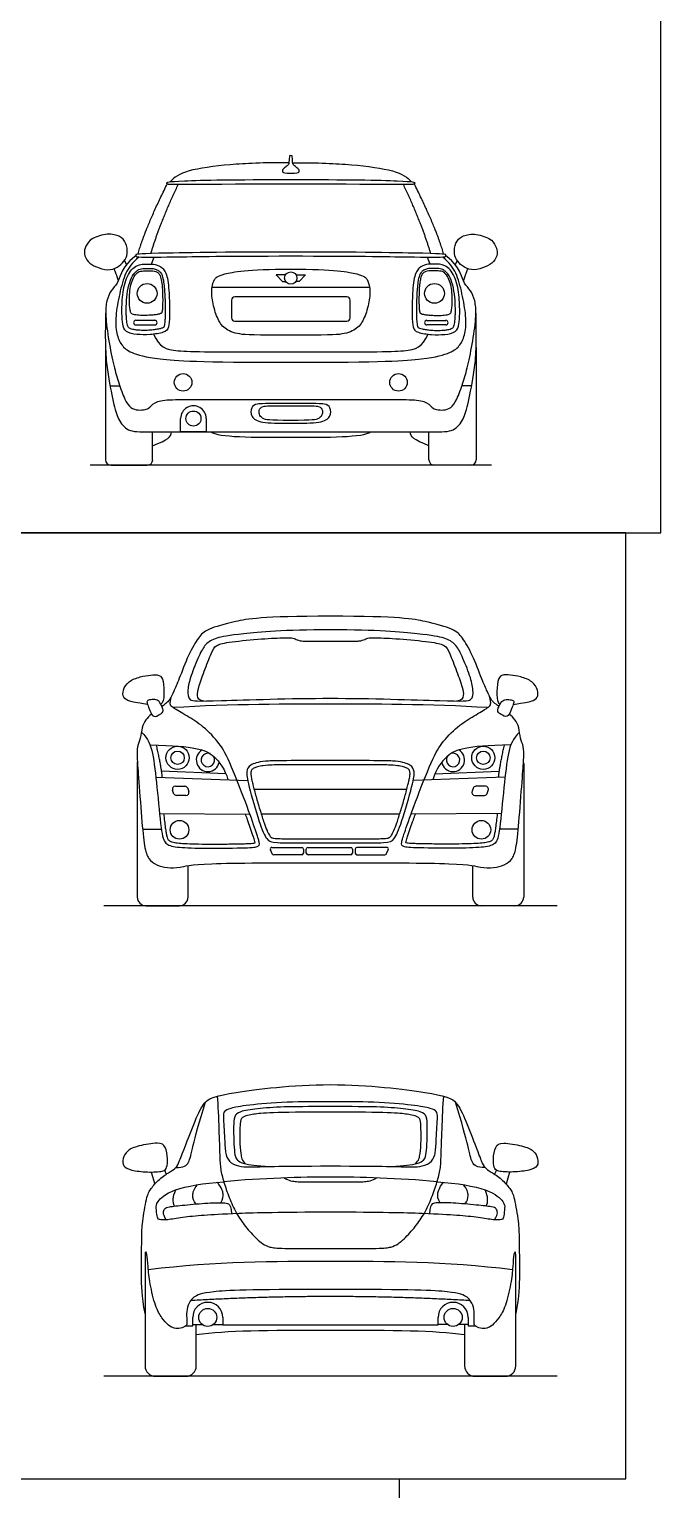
# Model space of a CAD drawing. Header units: millimetres. Extents: x 0.5 to 46.1, y 0.3 to 28.2.
# Drawn here: x 5.22 to 8.19, y 14.32 to 21.18 of the extents above; entities that cross this region are included whole.
import ezdxf

# ---------------------------------------------------------------- set-up
doc = ezdxf.new("R2010")
doc.units = ezdxf.units.MM
for name, color, linetype, true_color in [('AG-DIAGRAM', 7, 'Continuous', 0xfecc66), ('AG-TRANSPORT', 7, 'Continuous', 0x66ccff), ('X-VPRT', 6, 'Continuous', 0xff00ff)]:
    doc.layers.add(name, color=color, linetype=linetype, true_color=true_color)

msp = doc.modelspace()

# ---------------------------------------------------------------- linework, layer by layer
at = {"layer": 'AG-DIAGRAM'}
for points in [[(7.3959, 19.1326), (5.5104, 19.1326)], [(7.7043, 17.0638), (5.5743, 17.0638)], [(7.7043, 14.854), (5.5743, 14.854)]]:
    msp.add_lwpolyline(points, dxfattribs=at)
at = {"layer": 'AG-TRANSPORT'}
for p, q in [((5.6719, 20.0953), (5.6805, 20.0743)), ((7.2344, 20.0953), (7.2258, 20.0743)), ((5.6039, 19.506), (5.6492, 19.506)), ((7.3024, 19.506), (7.2571, 19.506)), ((5.8193, 17.6679), (6.2507, 17.6517)), ((7.4592, 17.6679), (7.0278, 17.6517)), ((5.7979, 15.8134), (5.8137, 15.7563)), ((5.8593, 15.8217), (5.8681, 15.8029)), ((7.4192, 15.8217), (7.4105, 15.8029)), ((7.4807, 15.8134), (7.4649, 15.7563)), ((5.9921, 15.0974), (6.0362, 15.0974)), ((6.0897, 15.0974), (6.1338, 15.0974)), ((7.1888, 15.0974), (7.1447, 15.0974)), ((7.2864, 15.0974), (7.2423, 15.0974))]:
    msp.add_line(p, q, dxfattribs=at)
for points in [[(6.0832, 19.9689), (6.4531, 19.9689), (6.823, 19.9689)], [(6.4282, 20.027), (6.3841, 20.027), (6.4137, 19.9958), (6.4294, 19.9958)], [(6.478, 20.027), (6.5222, 20.027), (6.4926, 19.9958), (6.4769, 19.9958)], [(6.0556, 19.3522), (6.0556, 19.2897), (5.9356, 19.2897), (5.9356, 19.3522)], [(6.1484, 17.6838), (5.8459, 17.6965)], [(7.1302, 17.6838), (7.4326, 17.6965)], [(6.2804, 17.6111), (6.6393, 17.6111), (6.9981, 17.6111)], [(5.8365, 17.498), (6.2607, 17.4943)], [(6.9645, 17.4944), (6.6393, 17.4944), (6.314, 17.4944)], [(7.4421, 17.498), (7.0178, 17.4943)], [(5.757, 17.4239), (5.8451, 17.4239)], [(7.5216, 17.4239), (7.4334, 17.4239)], [(5.9599, 15.0918), (5.9921, 15.0918), (5.9921, 15.1306)], [(6.1338, 15.1306), (6.1338, 15.0962), (6.6393, 15.0962)], [(6.6393, 15.0962), (7.1447, 15.0962), (7.1447, 15.1306)], [(7.2864, 15.1306), (7.2864, 15.0918), (7.3187, 15.0918)]]:
    msp.add_lwpolyline(points, dxfattribs=at)
for centre, radius in [((6.4531, 20.0123), 0.0289), ((5.7782, 19.9399), 0.0464), ((7.128, 19.9399), 0.0464), ((5.9471, 19.522), 0.0412), ((6.9592, 19.522), 0.0412), ((5.9956, 19.3522), 0.0354), ((5.9212, 17.7591), 0.0544), ((5.9212, 17.7591), 0.0316), ((7.3573, 17.7591), 0.0544), ((7.3573, 17.7591), 0.0316), ((5.9302, 17.4208), 0.0438), ((7.3484, 17.4208), 0.0438), ((6.063, 15.1306), 0.0426), ((7.2156, 15.1306), 0.0426)]:
    msp.add_circle(centre, radius, dxfattribs=at)
for centre, radius, start, end in [((6.1898, 19.9077), 0.0156, 90, 180), ((6.7165, 19.9077), 0.0156, 360, 90), ((6.1898, 19.825), 0.0156, 180, 270), ((6.7165, 19.825), 0.0156, 270, 0), ((5.7252, 19.8026), 0.011, 90, 180), ((5.7252, 19.8026), 0.011, 180, 270), ((5.8138, 19.8026), 0.011, 0, 90), ((5.8138, 19.8026), 0.011, 270, 0), ((7.0925, 19.8026), 0.011, 90, 180), ((7.0925, 19.8026), 0.011, 180, 270), ((7.1811, 19.8026), 0.011, 0, 90), ((7.1811, 19.8026), 0.011, 270, 0), ((5.9956, 19.3522), 0.06, 360, 180.00004), ((5.6087, 19.1588), 0.0262, 180, 270), ((5.778, 19.1588), 0.0262, 270, 0), ((7.1283, 19.1588), 0.0262, 180, 270), ((7.2976, 19.1588), 0.0262, 270, 0), ((6.0635, 17.7486), 0.0544, 119.65331, 348.2541), ((6.0635, 17.7486), 0.0316, 71.192, 32.37011), ((7.2151, 17.7486), 0.0544, 191.7459, 60.34669), ((7.2151, 17.7486), 0.0316, 147.62989, 108.808), ((5.7727, 17.7329), 0.0412, 167.91307, 180), ((7.5058, 17.7329), 0.0412, 0, 12.08693), ((5.9108, 17.6112), 0.0141, 90, 198.84323), ((5.9159, 17.5962), 0.0141, 198.84323, 270), ((5.9556, 17.6112), 0.0141, 18.84323, 90), ((5.9607, 17.5962), 0.0141, 270, 18.84323), ((7.3178, 17.5962), 0.0141, 161.15677, 270), ((7.3229, 17.6112), 0.0141, 90, 161.15677), ((7.3626, 17.5962), 0.0141, 270, 341.15677), ((7.3677, 17.6112), 0.0141, 341.15677, 90), ((6.3646, 17.3304), 0.00789, 90, 204.48668), ((6.3731, 17.3116), 0.00789, 204.48668, 270), ((6.5043, 17.3304), 0.00789, 0, 90), ((6.5043, 17.3116), 0.00789, 270, 0), ((6.5339, 17.3304), 0.00789, 90, 180), ((6.5339, 17.3116), 0.00789, 180, 270), ((6.7344, 17.3304), 0.00789, 360, 90), ((6.7344, 17.3116), 0.00789, 270, 360), ((6.7639, 17.3304), 0.00789, 90, 180), ((6.7639, 17.3116), 0.00789, 180, 270), ((6.8952, 17.3116), 0.00789, 270, 335.51332), ((6.9037, 17.3304), 0.00789, 335.51332, 90), ((5.7727, 17.105), 0.0412, 180, 270), ((5.9296, 17.105), 0.0412, 270, 0), ((7.3489, 17.105), 0.0412, 180, 270), ((7.5058, 17.105), 0.0412, 270, 0), ((6.063, 15.1306), 0.0708, 360, 180), ((7.2156, 15.1306), 0.0708, 0, 180), ((5.8171, 14.9026), 0.0486, 180, 270), ((5.9606, 14.9026), 0.0486, 270, 0), ((7.318, 14.9026), 0.0486, 180, 270), ((7.4614, 14.9026), 0.0486, 270, 0)]:
    msp.add_arc(centre, radius, start, end, dxfattribs=at)
for points, degree in [([(6.4531, 20.5875), (6.4465, 20.5875), (6.4465, 20.5812), (6.4449, 20.5664), (6.444, 20.5487), (6.4414, 20.5433), (6.4227, 20.5288), (6.4129, 20.5207), (6.4131, 20.5079), (6.4239, 20.5043), (6.4531, 20.5043)], 3), ([(6.4531, 20.5043), (6.4824, 20.5043), (6.4932, 20.5079), (6.4934, 20.5207), (6.4835, 20.5288), (6.4649, 20.5433), (6.4622, 20.5487), (6.4613, 20.5664), (6.4598, 20.5812), (6.4598, 20.5875), (6.4531, 20.5875)], 3), ([(5.7353, 20.126), (5.7728, 20.2551), (5.8729, 20.4538)], 2), ([(5.7964, 20.1289), (5.8395, 20.2737), (5.9243, 20.4518)], 2), ([(6.4531, 20.4529), (5.8947, 20.4516), (5.8732, 20.4512), (5.868, 20.4577), (5.8763, 20.4694), (6.1907, 20.4748), (6.4531, 20.4748)], 3), ([(6.4531, 20.4748), (6.7156, 20.4748), (7.03, 20.4694), (7.0383, 20.4577), (7.0331, 20.4512), (7.0116, 20.4516), (6.4531, 20.4529)], 3), ([(7.1099, 20.1289), (7.0668, 20.2737), (6.982, 20.4518)], 2), ([(7.171, 20.126), (7.1335, 20.2551), (7.0334, 20.4538)], 2), ([(5.638, 20.0628), (5.6251, 20.0553), (5.5936, 20.0462), (5.5367, 20.0639), (5.4985, 20.0864), (5.4794, 20.1259), (5.4881, 20.1621), (5.5136, 20.1996), (5.5949, 20.2241), (5.6533, 20.2095), (5.6804, 20.1809), (5.689, 20.1233), (5.6713, 20.0916), (5.6509, 20.0704), (5.638, 20.0628)], 3), ([(7.2683, 20.0628), (7.2812, 20.0553), (7.3126, 20.0462), (7.3696, 20.0639), (7.4078, 20.0864), (7.4269, 20.1259), (7.4182, 20.1621), (7.3927, 20.1996), (7.3114, 20.2241), (7.253, 20.2095), (7.2259, 20.1809), (7.2173, 20.1233), (7.235, 20.0916), (7.2554, 20.0704), (7.2683, 20.0628)], 3), ([(5.726, 20.1181), (5.6788, 20.0806), (5.6543, 20.0311), (5.6397, 19.9863), (5.6074, 19.955), (5.5871, 19.9076), (5.5803, 19.8446), (5.597, 19.7159), (5.6225, 19.5945), (5.6428, 19.5221), (5.6741, 19.4356), (5.7007, 19.3996), (5.7361, 19.3908), (5.7715, 19.3934), (5.7882, 19.4012), (5.82, 19.4371), (5.8987, 19.4418), (6.0044, 19.4418), (6.4531, 19.4418)], 3), ([(5.7397, 20.1098), (5.7071, 20.0835), (5.675, 20.0411), (5.648, 19.9395), (5.628, 19.8307), (5.6325, 19.7478), (5.6563, 19.6957), (5.6968, 19.6609), (5.8043, 19.6313), (6.0191, 19.6165), (6.4531, 19.6165)], 3), ([(6.4531, 20.1142), (6.1522, 20.1142), (5.8471, 20.1087), (5.734, 20.1087), (5.7247, 20.1125), (5.7268, 20.1243), (5.731, 20.1289), (6.14, 20.1357), (6.4531, 20.1357)], 3), ([(5.7985, 20.0775), (5.8048, 20.0925), (5.8107, 20.109)], 2), ([(6.4531, 20.1357), (6.7663, 20.1357), (7.1753, 20.1289), (7.1795, 20.1243), (7.1816, 20.1125), (7.1723, 20.1087), (7.0592, 20.1087), (6.7541, 20.1142), (6.4531, 20.1142)], 3), ([(6.4531, 19.4418), (6.9018, 19.4418), (7.0076, 19.4418), (7.0863, 19.4371), (7.1181, 19.4012), (7.1347, 19.3934), (7.1702, 19.3908), (7.2056, 19.3996), (7.2322, 19.4356), (7.2634, 19.5221), (7.2838, 19.5945), (7.3093, 19.7159), (7.326, 19.8446), (7.3192, 19.9076), (7.2989, 19.955), (7.2666, 19.9863), (7.252, 20.0311), (7.2275, 20.0806), (7.1803, 20.1181)], 3), ([(6.4531, 19.6165), (6.8872, 19.6165), (7.102, 19.6313), (7.2094, 19.6609), (7.25, 19.6957), (7.2738, 19.7478), (7.2783, 19.8307), (7.2583, 19.9395), (7.2313, 20.0411), (7.1991, 20.0835), (7.1666, 20.1098)], 3), ([(7.1078, 20.0775), (7.1015, 20.0925), (7.0956, 20.109)], 2), ([(5.6225, 20.0558), (5.636, 20.0207), (5.6423, 19.9989)], 2), ([(5.8163, 20.0752), (5.8045, 20.0778), (5.7806, 20.0778), (5.7282, 20.0778), (5.681, 20.0267), (5.6607, 19.9339), (5.659, 19.8381), (5.6628, 19.7963), (5.6734, 19.7566), (5.7295, 19.7457), (5.7894, 19.7452), (5.8633, 19.7554), (5.8806, 19.7769), (5.8835, 19.8318), (5.8835, 19.9115), (5.8759, 20.0234), (5.8515, 20.0622), (5.8281, 20.0726), (5.8163, 20.0752)], 3), ([(6.4531, 19.7438), (6.2819, 19.7438), (6.2053, 19.7448), (6.1381, 19.7735), (6.1068, 19.8204), (6.0829, 19.9027), (6.0797, 19.9689), (6.0943, 20.0085), (6.1126, 20.0277), (6.2465, 20.0543), (6.4531, 20.0543)], 3), ([(6.4531, 20.0543), (6.6598, 20.0543), (6.7937, 20.0277), (6.812, 20.0085), (6.8265, 19.9689), (6.8234, 19.9027), (6.7995, 19.8204), (6.7682, 19.7735), (6.701, 19.7448), (6.6244, 19.7438), (6.4531, 19.7438)], 3), ([(7.09, 20.0752), (7.1018, 20.0778), (7.1257, 20.0778), (7.1781, 20.0778), (7.2253, 20.0267), (7.2456, 19.9339), (7.2473, 19.8381), (7.2435, 19.7963), (7.2329, 19.7566), (7.1768, 19.7457), (7.1169, 19.7452), (7.043, 19.7554), (7.0257, 19.7769), (7.0227, 19.8318), (7.0227, 19.9115), (7.0303, 20.0234), (7.0548, 20.0622), (7.0782, 20.0726), (7.09, 20.0752)], 3), ([(7.2838, 20.0558), (7.2703, 20.0207), (7.2639, 19.9989)], 2), ([(6.1742, 19.9077), (6.1742, 19.8664), (6.1742, 19.825)], 2), ([(6.4531, 19.9233), (6.3215, 19.9233), (6.1898, 19.9233)], 2), ([(6.7165, 19.9233), (6.5848, 19.9233), (6.4531, 19.9233)], 2), ([(6.7321, 19.825), (6.7321, 19.8664), (6.7321, 19.9077)], 2), ([(5.5838, 19.8624), (5.5788, 19.6977), (5.5881, 19.5773), (5.622, 19.4168), (5.6392, 19.3496), (5.6856, 19.2897), (5.7658, 19.2897), (5.9513, 19.2897), (6.4531, 19.2897)], 3), ([(6.4531, 19.2897), (6.955, 19.2897), (7.1405, 19.2897), (7.2207, 19.2897), (7.2671, 19.3496), (7.2843, 19.4168), (7.3182, 19.5773), (7.3275, 19.6977), (7.3225, 19.8624)], 3), ([(5.8138, 19.8135), (5.7695, 19.8135), (5.7252, 19.8135)], 2), ([(5.7252, 19.7916), (5.7695, 19.7916), (5.8138, 19.7916)], 2), ([(6.1898, 19.8094), (6.3215, 19.8094), (6.4531, 19.8094)], 2), ([(6.4531, 19.8094), (6.5848, 19.8094), (6.7165, 19.8094)], 2), ([(7.0925, 19.8135), (7.1368, 19.8135), (7.1811, 19.8135)], 2), ([(7.1811, 19.7916), (7.1368, 19.7916), (7.0925, 19.7916)], 2), ([(5.8082, 19.7485), (5.8384, 19.6867), (5.8827, 19.6654), (6.0912, 19.6654), (6.4531, 19.6654)], 3), ([(6.4531, 19.6654), (6.8151, 19.6654), (7.0235, 19.6654), (7.0679, 19.6867), (7.0981, 19.7485)], 3), ([(5.5825, 19.6864), (5.5825, 19.4226), (5.5825, 19.1588)], 2), ([(7.3237, 19.6864), (7.3237, 19.4226), (7.3237, 19.1588)], 2), ([(6.4531, 19.4225), (6.3306, 19.4225), (6.2905, 19.4225), (6.2655, 19.408), (6.2634, 19.359), (6.3077, 19.3303), (6.3958, 19.3303), (6.4531, 19.3303)], 3), ([(6.4531, 19.3303), (6.5105, 19.3303), (6.5986, 19.3303), (6.6429, 19.359), (6.6408, 19.408), (6.6158, 19.4225), (6.5757, 19.4225), (6.4531, 19.4225)], 3), ([(6.4531, 19.3433), (6.3483, 19.3433), (6.3213, 19.3501), (6.3067, 19.3657), (6.302, 19.3902), (6.3155, 19.4126), (6.3546, 19.4126), (6.4531, 19.4126)], 3), ([(6.4531, 19.4126), (6.5517, 19.4126), (6.5908, 19.4126), (6.6043, 19.3902), (6.5996, 19.3657), (6.585, 19.3501), (6.5579, 19.3433), (6.4531, 19.3433)], 3), ([(5.8041, 19.2242), (5.8764, 19.2543), (5.8921, 19.2647), (5.8921, 19.2897)], 3), ([(5.8041, 19.1588), (5.8041, 19.2242), (5.8041, 19.2897)], 2), ([(6.0795, 19.2897), (6.1087, 19.2641), (6.2801, 19.2641), (6.4531, 19.2641)], 3), ([(6.4531, 19.2641), (6.6262, 19.2641), (6.7976, 19.2641), (6.8268, 19.2897)], 3), ([(7.1022, 19.2242), (7.0299, 19.2543), (7.0142, 19.2647), (7.0142, 19.2897)], 3), ([(7.1022, 19.1588), (7.1022, 19.2242), (7.1022, 19.2897)], 2), ([(5.6087, 19.1326), (5.6933, 19.1326), (5.778, 19.1326)], 2), ([(7.2976, 19.1326), (7.213, 19.1326), (7.1283, 19.1326)], 2), ([(5.7804, 18.0096), (5.7256, 18.0183), (5.6938, 18.0233), (5.6633, 18.0407), (5.6633, 18.0756), (5.6872, 18.1191), (5.7475, 18.1412), (5.7943, 18.1482), (5.8381, 18.1509), (5.8552, 18.1249), (5.8586, 18.0526), (5.8541, 18.0166), (5.8423, 18.0102)], 3), ([(7.4982, 18.0096), (7.5529, 18.0183), (7.5847, 18.0233), (7.6153, 18.0407), (7.6153, 18.0756), (7.5914, 18.1191), (7.531, 18.1412), (7.4842, 18.1482), (7.4405, 18.1509), (7.4233, 18.1249), (7.42, 18.0526), (7.4244, 18.0166), (7.4362, 18.0102)], 3), ([(5.7511, 17.879), (5.7836, 17.8486), (5.8055, 17.792), (5.8241, 17.6293), (5.8447, 17.4029), (5.8608, 17.3521), (5.9091, 17.3385), (6.0236, 17.3334), (6.2468, 17.3353), (6.304, 17.3398), (6.3079, 17.3566), (6.2918, 17.4067), (6.2468, 17.5354), (6.1593, 17.7599), (6.1143, 17.8351), (6.0306, 17.9181), (5.9534, 17.9619), (5.8879, 18.0011), (5.8827, 18.0107), (5.8923, 18.0471)], 3), ([(7.5274, 17.879), (7.4949, 17.8486), (7.473, 17.792), (7.4544, 17.6293), (7.4338, 17.4029), (7.4177, 17.3521), (7.3695, 17.3385), (7.255, 17.3334), (7.0318, 17.3353), (6.9745, 17.3398), (6.9707, 17.3566), (6.9867, 17.4067), (7.0318, 17.5354), (7.1193, 17.7599), (7.1643, 17.8351), (7.2479, 17.9181), (7.3251, 17.9619), (7.3906, 18.0011), (7.3958, 18.0107), (7.3862, 18.0471)], 3), ([(5.8098, 17.9537), (5.8015, 17.9565), (5.7904, 17.982), (5.7791, 18.0128), (5.7755, 18.0247), (5.7863, 18.0316), (5.8165, 18.0332), (5.8342, 18.0274), (5.8511, 17.9931), (5.8541, 17.9806), (5.8514, 17.9707), (5.8403, 17.9648), (5.8181, 17.9508), (5.8098, 17.9537)], 3), ([(6.6393, 18.0114), (6.4627, 18.0114), (6.1655, 18.0114), (5.9011, 17.9944)], 3), ([(7.3774, 17.9944), (7.113, 18.0114), (6.8158, 18.0114), (6.6393, 18.0114)], 3), ([(7.4687, 17.9537), (7.477, 17.9565), (7.4881, 17.982), (7.4994, 18.0128), (7.503, 18.0247), (7.4922, 18.0316), (7.4621, 18.0332), (7.4443, 18.0274), (7.4274, 17.9931), (7.4244, 17.9806), (7.4272, 17.9707), (7.4382, 17.9648), (7.4604, 17.9508), (7.4687, 17.9537)], 3), ([(5.8499, 17.6668), (5.8423, 17.7317), (5.8217, 17.8188)], 2), ([(7.4287, 17.6668), (7.4362, 17.7317), (7.4568, 17.8188)], 2), ([(5.7315, 17.7329), (5.7315, 17.4189), (5.7315, 17.105)], 2), ([(7.547, 17.7329), (7.547, 17.4189), (7.547, 17.105)], 2), ([(5.9026, 17.5917), (5.9001, 17.5992), (5.8975, 17.6066)], 2), ([(5.9108, 17.6252), (5.9332, 17.6252), (5.9556, 17.6252)], 2), ([(5.9607, 17.5822), (5.9383, 17.5822), (5.9159, 17.5822)], 2), ([(5.9689, 17.6157), (5.9715, 17.6083), (5.974, 17.6008)], 2), ([(7.3096, 17.6157), (7.307, 17.6083), (7.3045, 17.6008)], 2), ([(7.3178, 17.5822), (7.3402, 17.5822), (7.3626, 17.5822)], 2), ([(7.3677, 17.6252), (7.3453, 17.6252), (7.3229, 17.6252)], 2), ([(7.3759, 17.5917), (7.3785, 17.5992), (7.381, 17.6066)], 2), ([(6.3659, 17.3083), (6.3617, 17.3177), (6.3574, 17.3271)], 2), ([(6.3646, 17.3382), (6.4345, 17.3382), (6.5043, 17.3382)], 2), ([(6.5043, 17.3037), (6.4387, 17.3037), (6.3731, 17.3037)], 2), ([(6.5122, 17.3304), (6.5122, 17.321), (6.5122, 17.3116)], 2), ([(6.526, 17.3116), (6.526, 17.321), (6.526, 17.3304)], 2), ([(6.5339, 17.3382), (6.6341, 17.3382), (6.7344, 17.3382)], 2), ([(6.7344, 17.3037), (6.6341, 17.3037), (6.5339, 17.3037)], 2), ([(6.7423, 17.3304), (6.7423, 17.321), (6.7423, 17.3116)], 2), ([(6.7561, 17.3304), (6.7561, 17.321), (6.7561, 17.3116)], 2), ([(6.9037, 17.3382), (6.8338, 17.3382), (6.7639, 17.3382)], 2), ([(6.7639, 17.3037), (6.8295, 17.3037), (6.8952, 17.3037)], 2), ([(6.9023, 17.3083), (6.9066, 17.3177), (6.9109, 17.3271)], 2), ([(5.9708, 17.105), (5.9708, 17.1788), (5.9708, 17.2527)], 2), ([(7.3077, 17.105), (7.3077, 17.1788), (7.3077, 17.2527)], 2), ([(5.7727, 17.0638), (5.8512, 17.0638), (5.9296, 17.0638)], 2), ([(7.5058, 17.0638), (7.4274, 17.0638), (7.3489, 17.0638)], 2), ([(5.9131, 15.8345), (5.951, 15.834), (5.9771, 15.8528), (5.988, 15.9195), (6.0209, 16.0419), (6.0523, 16.1413)], 3), ([(6.1066, 16.1696, 0.0055), (6.1112, 16.128, 0.0055), (6.1154, 16.0031, 0.0055), (6.1196, 15.8845, 0.0055), (6.1217, 15.828, 0.0055), (6.1373, 15.7676, 0.0055), (6.1622, 15.695, 0.0055), (6.1968, 15.618, 0.0055), (6.2382, 15.5578, 0.0055), (6.2935, 15.4971, 0.0055), (6.3475, 15.454, 0.0055), (6.4176, 15.454, 0.0055), (6.6393, 15.454, 0.0055)], 3), ([(6.6393, 16.1435), (6.579, 16.1435), (6.4291, 16.1435), (6.2422, 16.1275), (6.162, 16.1123), (6.1388, 16.0979), (6.135, 16.0819), (6.1438, 15.9435), (6.146, 15.8932), (6.1683, 15.8531), (6.2223, 15.838), (6.2629, 15.8358), (6.3755, 15.8418), (6.6393, 15.8418)], 3), ([(6.6393, 16.1206), (6.5316, 16.1206), (6.4138, 16.1206), (6.2898, 16.1113), (6.2087, 16.0978), (6.1859, 16.0767), (6.1843, 16.0303), (6.1847, 15.9581), (6.1889, 15.8999), (6.1943, 15.8707), (6.2307, 15.8461), (6.3539, 15.8397)], 3), ([(6.6393, 15.454, 0.0055), (6.861, 15.454, 0.0055), (6.931, 15.454, 0.0055), (6.985, 15.4971, 0.0055), (7.0403, 15.5578, 0.0055), (7.0817, 15.618, 0.0055), (7.1163, 15.695, 0.0055), (7.1413, 15.7676, 0.0055), (7.1568, 15.828, 0.0055), (7.1589, 15.8845, 0.0055), (7.1631, 16.0031, 0.0055), (7.1674, 16.128, 0.0055), (7.172, 16.1696, 0.0055)], 3), ([(6.6393, 15.8418), (6.903, 15.8418), (7.0157, 15.8358), (7.0562, 15.838), (7.1102, 15.8531), (7.1326, 15.8932), (7.1347, 15.9435), (7.1436, 16.0819), (7.1398, 16.0979), (7.1165, 16.1123), (7.0364, 16.1275), (6.8494, 16.1435), (6.6996, 16.1435), (6.6393, 16.1435)], 3), ([(6.9246, 15.8397), (7.0478, 15.8461), (7.0842, 15.8707), (7.0896, 15.8999), (7.0939, 15.9581), (7.0943, 16.0303), (7.0926, 16.0767), (7.0698, 16.0978), (6.9888, 16.1113), (6.8647, 16.1206), (6.7469, 16.1206), (6.6393, 16.1206)], 3), ([(7.3655, 15.8345), (7.3275, 15.834), (7.3014, 15.8528), (7.2905, 15.9195), (7.2577, 16.0419), (7.2262, 16.1413)], 3), ([(6.6393, 16.0948), (6.3724, 16.0948), (6.2559, 16.0851), (6.2209, 16.0691), (6.2146, 16.0518), (6.2124, 15.9585), (6.2179, 15.8981), (6.223, 15.8678), (6.24, 15.8518)], 3), ([(7.0386, 15.8518), (7.0555, 15.8678), (7.0606, 15.8981), (7.0661, 15.9585), (7.064, 16.0518), (7.0576, 16.0691), (7.0226, 16.0851), (6.9061, 16.0948), (6.6393, 16.0948)], 3), ([(5.7803, 15.8136), (5.7534, 15.8146), (5.6989, 15.8215), (5.6633, 15.8393), (5.6633, 15.8763), (5.6817, 15.9148), (5.7317, 15.9367), (5.8375, 15.9549), (5.8656, 15.9377), (5.8771, 15.8705), (5.8703, 15.833), (5.8604, 15.8158), (5.8072, 15.8127), (5.7803, 15.8136)], 3), ([(7.4982, 15.8136), (7.5251, 15.8146), (7.5797, 15.8215), (7.6153, 15.8393), (7.6153, 15.8763), (7.5969, 15.9148), (7.5468, 15.9367), (7.4411, 15.9549), (7.4129, 15.9377), (7.4015, 15.8705), (7.4083, 15.833), (7.4182, 15.8158), (7.4713, 15.8127), (7.4982, 15.8136)], 3), ([(6.6393, 15.7896, 0.0055), (6.5063, 15.7896, 0.0055), (6.3161, 15.7849, 0.0055), (6.1382, 15.7676, 0.0055)], 3), ([(6.6393, 15.7657), (6.5206, 15.7657, 0.0055), (6.4759, 15.7657, 0.0055), (6.4476, 15.7708, 0.0055), (6.4211, 15.7857, 0.0055)], 3), ([(7.1403, 15.7676, 0.0055), (6.9624, 15.7849, 0.0055), (6.7722, 15.7896, 0.0055), (6.6393, 15.7896, 0.0055)], 3), ([(6.8574, 15.7857, 0.0055), (6.8309, 15.7708, 0.0055), (6.8026, 15.7657, 0.0055), (6.7579, 15.7657, 0.0055), (6.6393, 15.7657)], 3), ([(5.9075, 15.6535), (5.897, 15.6721), (5.898, 15.6981), (5.9131, 15.7295)], 3), ([(6.0067, 15.6634), (5.9979, 15.6762), (5.9869, 15.7025), (5.9982, 15.7326), (6.0137, 15.7537)], 3), ([(6.1237, 15.6695), (6.1353, 15.6875), (6.1373, 15.7087), (6.1298, 15.7367), (6.1086, 15.7654)], 3), ([(7.1549, 15.6695), (7.1432, 15.6875), (7.1412, 15.7087), (7.1487, 15.7367), (7.1699, 15.7654)], 3), ([(7.2719, 15.6634), (7.2807, 15.6762), (7.2916, 15.7025), (7.2803, 15.7326), (7.2648, 15.7537)], 3), ([(7.371, 15.6535), (7.3815, 15.6721), (7.3805, 15.6981), (7.3654, 15.7295)], 3), ([(5.8681, 15.5887), (5.8577, 15.6064), (5.8529, 15.6222), (5.8594, 15.6434), (5.8751, 15.6502), (5.9452, 15.6577), (6.0721, 15.6697), (6.1418, 15.6697), (6.1606, 15.6673), (6.1732, 15.6499), (6.1746, 15.6171)], 3), ([(7.4105, 15.5887), (7.4208, 15.6064), (7.4256, 15.6222), (7.4191, 15.6434), (7.4034, 15.6502), (7.3333, 15.6577), (7.2065, 15.6697), (7.1367, 15.6697), (7.1179, 15.6673), (7.1053, 15.6499), (7.1039, 15.6171)], 3), ([(6.6393, 15.2619), (6.2521, 15.2619), (6.0509, 15.2529), (5.9917, 15.2272), (5.9678, 15.1886), (5.962, 15.1476), (5.9658, 15.1062), (5.9637, 15.0908), (5.9353, 15.0782), (5.9039, 15.0785), (5.8799, 15.0912), (5.8471, 15.1264), (5.8167, 15.1773), (5.79, 15.2932), (5.7815, 15.3722), (5.7794, 15.433), (5.7687, 15.4461), (5.7685, 15.4228)], 3), ([(7.51, 15.4228), (7.5099, 15.4461), (7.4991, 15.433), (7.497, 15.3722), (7.4885, 15.2932), (7.4618, 15.1773), (7.4314, 15.1264), (7.3986, 15.0912), (7.3747, 15.0785), (7.3432, 15.0782), (7.3148, 15.0908), (7.3128, 15.1062), (7.3165, 15.1476), (7.3107, 15.1886), (7.2868, 15.2272), (7.2277, 15.2529), (7.0265, 15.2619), (6.6393, 15.2619)], 3), ([(5.7685, 15.4228), (5.7685, 15.1627), (5.7685, 14.9026)], 2), ([(5.7837, 15.3559), (6.1066, 15.395), (6.3743, 15.395), (6.6393, 15.395)], 3), ([(6.6393, 15.395), (6.9043, 15.395), (7.1719, 15.395), (7.4949, 15.3559)], 3), ([(7.51, 14.9026), (7.51, 15.1627), (7.51, 15.4228)], 2), ([(5.9832, 15.2108), (6.3032, 15.2302), (6.6393, 15.2302)], 2), ([(6.6393, 15.2302), (6.9753, 15.2302), (7.2953, 15.2108)], 2), ([(6.0092, 14.9026), (6.0092, 15), (6.0092, 15.0974)], 2), ([(7.2693, 15.0974), (7.2693, 15), (7.2693, 14.9026)], 2), ([(6.6393, 15.0694), (6.3332, 15.0694), (6.1566, 15.0694), (6.0092, 15.0481)], 3), ([(7.2693, 15.0481), (7.1219, 15.0694), (6.9453, 15.0694), (6.6393, 15.0694)], 3), ([(5.8171, 14.854), (5.8889, 14.854), (5.9606, 14.854)], 2), ([(7.318, 14.854), (7.3897, 14.854), (7.4614, 14.854)], 2)]:
    msp.add_open_spline(points, degree=degree, dxfattribs=at)
for points, knots in [([(6.4441, 20.554), (6.3226, 20.5538), (6.1615, 20.547), (5.9511, 20.5186), (5.9053, 20.4847), (5.886, 20.4642)], [0.015172, 0.015172, 0.015172, 0.015172, 0.634967, 1.269935, 1.904902, 1.904902, 1.904902, 1.904902]), ([(6.4621, 20.554), (6.5836, 20.5538), (6.7448, 20.547), (6.9552, 20.5186), (7.001, 20.4847), (7.0203, 20.4642)], [0.015172, 0.015172, 0.015172, 0.015172, 0.634967, 1.269935, 1.904902, 1.904902, 1.904902, 1.904902]), ([(5.8119, 20.0554), (5.8053, 20.0569), (5.7941, 20.0575), (5.7781, 20.0575), (5.7607, 20.0575), (5.7424, 20.0548), (5.7266, 20.0437), (5.7093, 20.025), (5.6933, 19.9885), (5.6835, 19.9361), (5.6803, 19.8894), (5.6801, 19.8545), (5.6805, 19.8296), (5.6822, 19.8088), (5.6854, 19.7922), (5.6881, 19.7834), (5.6925, 19.7774), (5.7007, 19.7735), (5.7126, 19.7701), (5.7331, 19.7672), (5.7611, 19.7655), (5.7907, 19.767), (5.8159, 19.7696), (5.8339, 19.7727), (5.8468, 19.776), (5.8542, 19.7792), (5.8569, 19.7823), (5.8581, 19.7859), (5.8599, 19.7928), (5.8613, 19.8048), (5.8629, 19.8298), (5.8633, 19.8694), (5.8624, 19.9139), (5.8601, 19.9538), (5.857, 19.986), (5.8529, 20.0123), (5.8461, 20.0307), (5.8405, 20.0391), (5.8347, 20.0447), (5.8262, 20.051), (5.8177, 20.0541), (5.8119, 20.0554)], [0, 0, 0, 0, 0.06722, 0.110098, 0.156208, 0.240872, 0.28691, 0.343606, 0.489346, 0.674475, 0.86644, 0.950168, 1.01738, 1.111931, 1.155392, 1.183003, 1.202092, 1.227636, 1.270497, 1.324616, 1.430279, 1.546138, 1.616103, 1.679799, 1.725966, 1.747207, 1.757465, 1.765963, 1.784432, 1.82729, 1.884367, 2.031099, 2.216935, 2.322998, 2.424395, 2.535128, 2.583632, 2.617311, 2.63306, 2.662605, 2.721001, 2.721001, 2.721001, 2.721001]), ([(5.8124, 20.0448), (5.7999, 20.0459), (5.7914, 20.0464), (5.7793, 20.0464), (5.7661, 20.0464), (5.7425, 20.0444), (5.7305, 20.036), (5.7174, 20.0218), (5.7053, 19.9941), (5.6978, 19.9654), (5.6954, 19.93), (5.6952, 19.9035), (5.6956, 19.8846), (5.6969, 19.8688), (5.6993, 19.8563), (5.7014, 19.8496), (5.7047, 19.845), (5.7109, 19.8421), (5.72, 19.8395), (5.7355, 19.8373), (5.7664, 19.8361), (5.7889, 19.8372), (5.8154, 19.8392), (5.8291, 19.8415), (5.8389, 19.844), (5.8445, 19.8464), (5.8466, 19.8488), (5.8475, 19.8515), (5.8488, 19.8567), (5.8499, 19.8658), (5.8511, 19.8848), (5.8514, 19.9148), (5.8507, 19.9486), (5.8489, 19.9789), (5.8466, 19.9922), (5.8435, 20.0121), (5.8383, 20.0261), (5.8341, 20.0324), (5.8297, 20.0367), (5.8233, 20.0415), (5.8168, 20.0439), (5.8124, 20.0448)], [0, 0, 0, 0, 0.06722, 0.110098, 0.156208, 0.240872, 0.28691, 0.343606, 0.489346, 0.674475, 0.86644, 0.950168, 1.01738, 1.111931, 1.155392, 1.183003, 1.202092, 1.227636, 1.270497, 1.324616, 1.430279, 1.546138, 1.616103, 1.679799, 1.725966, 1.747207, 1.757465, 1.765963, 1.784432, 1.82729, 1.884367, 2.031099, 2.216935, 2.322998, 2.424395, 2.535128, 2.583632, 2.617311, 2.63306, 2.662605, 2.721001, 2.721001, 2.721001, 2.721001]), ([(7.0943, 20.0554), (7.101, 20.0569), (7.1122, 20.0575), (7.1281, 20.0575), (7.1456, 20.0575), (7.1639, 20.0548), (7.1797, 20.0437), (7.197, 20.025), (7.213, 19.9885), (7.2228, 19.9361), (7.226, 19.8894), (7.2262, 19.8545), (7.2258, 19.8296), (7.2241, 19.8088), (7.2209, 19.7922), (7.2182, 19.7834), (7.2137, 19.7774), (7.2055, 19.7735), (7.1936, 19.7701), (7.1732, 19.7672), (7.1452, 19.7655), (7.1156, 19.767), (7.0904, 19.7696), (7.0723, 19.7727), (7.0594, 19.776), (7.0521, 19.7792), (7.0494, 19.7823), (7.0481, 19.7859), (7.0464, 19.7928), (7.045, 19.8048), (7.0434, 19.8298), (7.043, 19.8694), (7.0439, 19.9139), (7.0462, 19.9538), (7.0492, 19.986), (7.0533, 20.0123), (7.0602, 20.0307), (7.0658, 20.0391), (7.0715, 20.0447), (7.08, 20.051), (7.0886, 20.0541), (7.0943, 20.0554)], [0, 0, 0, 0, 0.06722, 0.110098, 0.156208, 0.240872, 0.28691, 0.343606, 0.489346, 0.674475, 0.86644, 0.950168, 1.01738, 1.111931, 1.155392, 1.183003, 1.202092, 1.227636, 1.270497, 1.324616, 1.430279, 1.546138, 1.616103, 1.679799, 1.725966, 1.747207, 1.757465, 1.765963, 1.784432, 1.82729, 1.884367, 2.031099, 2.216935, 2.322998, 2.424395, 2.535128, 2.583632, 2.617311, 2.63306, 2.662605, 2.721001, 2.721001, 2.721001, 2.721001]), ([(7.0939, 20.0448), (7.1064, 20.0459), (7.1149, 20.0464), (7.127, 20.0464), (7.1402, 20.0464), (7.1638, 20.0444), (7.1757, 20.036), (7.1889, 20.0218), (7.201, 19.9941), (7.2084, 19.9654), (7.2109, 19.93), (7.211, 19.9035), (7.2107, 19.8846), (7.2094, 19.8688), (7.207, 19.8563), (7.2049, 19.8496), (7.2016, 19.845), (7.1954, 19.8421), (7.1863, 19.8395), (7.1708, 19.8373), (7.1399, 19.8361), (7.1174, 19.8372), (7.0908, 19.8392), (7.0772, 19.8415), (7.0674, 19.844), (7.0618, 19.8464), (7.0597, 19.8488), (7.0588, 19.8515), (7.0575, 19.8567), (7.0564, 19.8658), (7.0552, 19.8848), (7.0549, 19.9148), (7.0556, 19.9486), (7.0574, 19.9789), (7.0596, 19.9922), (7.0627, 20.0121), (7.068, 20.0261), (7.0722, 20.0324), (7.0766, 20.0367), (7.083, 20.0415), (7.0895, 20.0439), (7.0939, 20.0448)], [0, 0, 0, 0, 0.06722, 0.110098, 0.156208, 0.240872, 0.28691, 0.343606, 0.489346, 0.674475, 0.86644, 0.950168, 1.01738, 1.111931, 1.155392, 1.183003, 1.202092, 1.227636, 1.270497, 1.324616, 1.430279, 1.546138, 1.616103, 1.679799, 1.725966, 1.747207, 1.757465, 1.765963, 1.784432, 1.82729, 1.884367, 2.031099, 2.216935, 2.322998, 2.424395, 2.535128, 2.583632, 2.617311, 2.63306, 2.662605, 2.721001, 2.721001, 2.721001, 2.721001]), ([(6.6393, 18.4237), (6.3129, 18.4237), (6.1836, 18.398), (6.0543, 18.3632), (6.0221, 18.3278), (5.9726, 18.2474), (5.9256, 18.1194), (5.9012, 18.0693), (5.887, 18.0313), (5.8686, 18.015), (5.8474, 17.9998)], [8.714685, 8.714685, 8.714685, 8.714685, 9.102107, 9.489528, 9.876949, 10.26437, 10.651791, 11.039213, 11.426634, 11.814055, 11.814055, 11.814055, 11.814055]), ([(7.4311, 17.9998), (7.4099, 18.015), (7.3915, 18.0313), (7.3773, 18.0693), (7.3529, 18.1194), (7.3059, 18.2474), (7.2564, 18.3278), (7.2243, 18.3632), (7.095, 18.398), (6.9657, 18.4237), (6.6393, 18.4237)], [5.615316, 5.615316, 5.615316, 5.615316, 6.002737, 6.390158, 6.777579, 7.165001, 7.552422, 7.939843, 8.327264, 8.714685, 8.714685, 8.714685, 8.714685]), ([(6.6393, 18.3598), (6.4202, 18.3598), (6.1899, 18.3392), (6.098, 18.3221), (6.051, 18.2951), (6.024, 18.2443), (5.9802, 18.1382), (5.9667, 18.0758), (5.9712, 18.0249), (6.033, 18.0237), (6.4524, 18.0385), (6.6393, 18.0385)], [5.093443, 5.093443, 5.093443, 5.093443, 5.659381, 6.225319, 6.791258, 7.357196, 7.923134, 8.489072, 9.05501, 9.620948, 10.186886, 10.186886, 10.186886, 10.186886]), ([(6.0464, 18.0256), (6.0202, 18.0257), (6.0127, 18.0541), (6.0169, 18.0823), (6.0448, 18.1638), (6.0828, 18.2588), (6.0988, 18.2879), (6.1456, 18.301), (6.3039, 18.3174), (6.4259, 18.3233), (6.4596, 18.3233), (6.4778, 18.3149), (6.4997, 18.306), (6.5381, 18.306), (6.6393, 18.306)], [-2.797359, -2.797359, -2.797359, -2.797359, -2.564246, -2.331132, -2.098019, -1.864906, -1.631793, -1.398679, -1.165566, -0.932453, -0.69934, -0.466226, -0.233113, 0, 0, 0, 0]), ([(6.6393, 18.0385), (6.8261, 18.0385), (7.2455, 18.0237), (7.3073, 18.0249), (7.3118, 18.0758), (7.2983, 18.1382), (7.2545, 18.2443), (7.2275, 18.2951), (7.1806, 18.3221), (7.0886, 18.3392), (6.8583, 18.3598), (6.6393, 18.3598)], [0, 0, 0, 0, 0.565938, 1.131876, 1.697814, 2.263752, 2.829691, 3.395629, 3.961567, 4.527505, 5.093443, 5.093443, 5.093443, 5.093443]), ([(6.6393, 18.306), (6.7404, 18.306), (6.7788, 18.306), (6.8007, 18.3149), (6.8189, 18.3233), (6.8527, 18.3233), (6.9746, 18.3174), (7.1329, 18.301), (7.1797, 18.2879), (7.1958, 18.2588), (7.2338, 18.1638), (7.2616, 18.0823), (7.2658, 18.0541), (7.2583, 18.0257), (7.2321, 18.0256)], [0, 0, 0, 0, 0.233113, 0.466226, 0.69934, 0.932453, 1.165566, 1.398679, 1.631793, 1.864906, 2.098019, 2.331132, 2.564246, 2.797359, 2.797359, 2.797359, 2.797359]), ([(5.799, 17.9644), (5.7884, 17.9553), (5.7681, 17.9343), (5.7532, 17.9046), (5.7481, 17.8473), (5.7307, 17.8139), (5.7307, 17.7618), (5.7359, 17.6897), (5.7526, 17.4646), (5.7656, 17.3332), (5.7823, 17.2831), (5.8222, 17.2535), (5.8711, 17.2412), (5.9335, 17.2412), (5.9972, 17.2657), (6.3806, 17.2657), (6.6393, 17.2657)], [-5.218236, -5.218236, -5.218236, -5.218236, -4.925692, -4.546792, -4.167893, -3.788994, -3.410094, -3.031195, -2.652296, -2.273396, -1.894497, -1.515597, -1.136698, -0.757799, -0.378899, 0, 0, 0, 0]), ([(6.6393, 17.2657), (6.898, 17.2657), (7.2813, 17.2657), (7.345, 17.2412), (7.4074, 17.2412), (7.4563, 17.2535), (7.4962, 17.2831), (7.5129, 17.3332), (7.5259, 17.4646), (7.5427, 17.6897), (7.5478, 17.7618), (7.5478, 17.8139), (7.5304, 17.8473), (7.5253, 17.9046), (7.5104, 17.9343), (7.4902, 17.9553), (7.4796, 17.9644)], [0, 0, 0, 0, 0.378899, 0.757799, 1.136698, 1.515597, 1.894497, 2.273396, 2.652296, 3.031195, 3.410094, 3.788994, 4.167893, 4.546792, 4.925692, 5.218236, 5.218236, 5.218236, 5.218236]), ([(5.792, 17.8195), (5.9031, 17.8173), (6.0266, 17.8048), (6.0888, 17.7763), (6.1446, 17.7062), (6.1579, 17.6552)], [0, 0, 0, 0, 0.490156, 0.980312, 1.464243, 1.464243, 1.464243, 1.464243]), ([(7.4866, 17.8195), (7.3755, 17.8173), (7.252, 17.8048), (7.1897, 17.7763), (7.1339, 17.7062), (7.1207, 17.6552)], [0, 0, 0, 0, 0.490156, 0.980312, 1.464243, 1.464243, 1.464243, 1.464243]), ([(6.6393, 17.7457), (6.4194, 17.7457), (6.3185, 17.7457), (6.258, 17.7257), (6.2432, 17.6974), (6.249, 17.6472), (6.308, 17.4414), (6.3406, 17.3691), (6.3691, 17.3588), (6.4732, 17.3588), (6.6393, 17.3588)], [3.480527, 3.480527, 3.480527, 3.480527, 3.915592, 4.350658, 4.785724, 5.22079, 5.655856, 6.090922, 6.525988, 6.961053, 6.961053, 6.961053, 6.961053]), ([(6.6393, 17.7264), (6.578, 17.7264), (6.4989, 17.7265), (6.4078, 17.7259), (6.3639, 17.7252), (6.3285, 17.7231), (6.2994, 17.718), (6.2825, 17.7121), (6.2732, 17.7065), (6.2681, 17.7014), (6.2662, 17.6953), (6.2655, 17.6894), (6.2654, 17.6828), (6.2662, 17.6738), (6.2683, 17.6616), (6.2718, 17.6453), (6.2794, 17.6142), (6.2921, 17.5677), (6.3089, 17.5102), (6.3251, 17.459), (6.3378, 17.4247), (6.3466, 17.4055), (6.3517, 17.3961), (6.356, 17.3899), (6.3595, 17.386), (6.3627, 17.384), (6.3674, 17.3824), (6.3752, 17.381), (6.3931, 17.3794), (6.4337, 17.3784), (6.5181, 17.3781), (6.5914, 17.3781), (6.6393, 17.3781)], [3.243139, 3.243139, 3.243139, 3.243139, 3.846403, 4.02168, 4.139154, 4.279339, 4.370343, 4.429008, 4.454251, 4.476989, 4.499122, 4.515522, 4.536066, 4.564123, 4.603776, 4.657684, 4.728431, 4.918596, 5.132308, 5.318292, 5.446789, 5.492012, 5.526501, 5.551527, 5.566594, 5.577784, 5.588489, 5.614932, 5.655955, 5.764604, 6.015162, 6.486277, 6.486277, 6.486277, 6.486277]), ([(6.6393, 17.3588), (6.8054, 17.3588), (6.9094, 17.3588), (6.938, 17.3691), (6.9705, 17.4414), (7.0296, 17.6472), (7.0353, 17.6974), (7.0205, 17.7257), (6.9601, 17.7457), (6.8591, 17.7457), (6.6393, 17.7457)], [0, 0, 0, 0, 0.435066, 0.870132, 1.305198, 1.740263, 2.175329, 2.610395, 3.045461, 3.480527, 3.480527, 3.480527, 3.480527]), ([(6.6393, 17.3781), (6.6871, 17.3781), (6.7605, 17.3781), (6.8448, 17.3784), (6.8855, 17.3794), (6.9033, 17.381), (6.9111, 17.3824), (6.9158, 17.384), (6.919, 17.386), (6.9225, 17.3899), (6.9268, 17.3961), (6.9319, 17.4055), (6.9407, 17.4247), (6.9535, 17.459), (6.9696, 17.5102), (6.9865, 17.5677), (6.9991, 17.6142), (7.0068, 17.6453), (7.0103, 17.6616), (7.0123, 17.6738), (7.0132, 17.6828), (7.0131, 17.6894), (7.0123, 17.6953), (7.0105, 17.7014), (7.0053, 17.7065), (6.996, 17.7121), (6.9791, 17.718), (6.9501, 17.7231), (6.9147, 17.7252), (6.8707, 17.7259), (6.7797, 17.7265), (6.7006, 17.7264), (6.6393, 17.7264)], [0, 0, 0, 0, 0.471116, 0.721674, 0.830323, 0.871346, 0.897788, 0.908494, 0.919684, 0.93475, 0.959776, 0.994265, 1.039489, 1.167985, 1.353969, 1.567682, 1.757847, 1.828594, 1.882502, 1.922155, 1.950211, 1.970756, 1.987155, 2.009288, 2.032026, 2.05727, 2.115934, 2.206939, 2.347123, 2.464597, 2.639875, 3.243139, 3.243139, 3.243139, 3.243139]), ([(5.8558, 17.4978), (5.8587, 17.4706), (5.8617, 17.4428), (5.8666, 17.4097), (5.8701, 17.3926), (5.8735, 17.3814), (5.8776, 17.3738), (5.8844, 17.3674), (5.8989, 17.3622), (5.9228, 17.3587), (5.9588, 17.3558), (6.0086, 17.3541), (6.0727, 17.3535), (6.143, 17.3538), (6.2006, 17.3545), (6.2391, 17.3555), (6.2589, 17.3563), (6.2734, 17.3573), (6.2815, 17.3583), (6.2855, 17.3592)], [1.358118, 1.358118, 1.358118, 1.358118, 1.559699, 1.6368, 1.692232, 1.733277, 1.754221, 1.777469, 1.824262, 1.906437, 2.018387, 2.183986, 2.403793, 2.657213, 2.885653, 2.977882, 3.042011, 3.082582, 3.123493, 3.123493, 3.123493, 3.123493]), ([(6.2855, 17.3592), (6.2847, 17.3637), (6.2815, 17.3753), (6.2696, 17.4116), (6.2555, 17.4523), (6.2434, 17.4857), (6.2402, 17.4945)], [3.1234929, 3.1234929, 3.1234929, 3.1234929, 3.1685507, 3.242271, 3.4995251, 3.5919296, 3.5919296, 3.5919296, 3.5919296]), ([(7.4227, 17.4978), (7.4199, 17.4706), (7.4168, 17.4428), (7.4119, 17.4097), (7.4084, 17.3926), (7.405, 17.3814), (7.4009, 17.3738), (7.3942, 17.3674), (7.3796, 17.3622), (7.3557, 17.3587), (7.3197, 17.3558), (7.2699, 17.3541), (7.2059, 17.3535), (7.1355, 17.3538), (7.078, 17.3545), (7.0394, 17.3555), (7.0197, 17.3563), (7.0051, 17.3573), (6.997, 17.3583), (6.993, 17.3592)], [1.358118, 1.358118, 1.358118, 1.358118, 1.559699, 1.6368, 1.692232, 1.733277, 1.754221, 1.777469, 1.824262, 1.906437, 2.018387, 2.183986, 2.403793, 2.657213, 2.885653, 2.977882, 3.042011, 3.082582, 3.123493, 3.123493, 3.123493, 3.123493]), ([(6.993, 17.3592), (6.9938, 17.3637), (6.9971, 17.3753), (7.0089, 17.4116), (7.0231, 17.4523), (7.0351, 17.4857), (7.0383, 17.4945)], [3.1234929, 3.1234929, 3.1234929, 3.1234929, 3.1685507, 3.242271, 3.4995251, 3.5919296, 3.5919296, 3.5919296, 3.5919296]), ([(5.7685, 15.1485), (5.7533, 15.2338), (5.7503, 15.3249), (5.7534, 15.5178), (5.7539, 15.5689), (5.7758, 15.7017), (5.7935, 15.7335), (5.8341, 15.7809), (5.8883, 15.8164), (5.9154, 15.833), (5.9285, 15.8586), (5.9566, 15.9346), (6.0118, 16.0774), (6.0509, 16.154), (6.1254, 16.1806), (6.4578, 16.2238), (6.6393, 16.2238)], [-5.576508, -5.576508, -5.576508, -5.576508, -5.186313, -4.787366, -4.388419, -3.989471, -3.590524, -3.191577, -2.79263, -2.393683, -1.994736, -1.595789, -1.196841, -0.797894, -0.398947, 0, 0, 0, 0]), ([(6.6393, 16.2238), (6.8207, 16.2238), (7.1531, 16.1806), (7.2276, 16.154), (7.2667, 16.0774), (7.3219, 15.9346), (7.3501, 15.8586), (7.3631, 15.833), (7.3902, 15.8164), (7.4444, 15.7809), (7.485, 15.7335), (7.5027, 15.7017), (7.5246, 15.5689), (7.5251, 15.5178), (7.5283, 15.3249), (7.5252, 15.2338), (7.51, 15.1485)], [0, 0, 0, 0, 0.398947, 0.797894, 1.196841, 1.595789, 1.994736, 2.393683, 2.79263, 3.191577, 3.590524, 3.989471, 4.388419, 4.787366, 5.186313, 5.576508, 5.576508, 5.576508, 5.576508]), ([(6.6393, 15.6245), (6.4032, 15.6245), (6.174, 15.6182), (6.0407, 15.6102), (5.9402, 15.6005), (5.8698, 15.587), (5.8309, 15.5882), (5.8246, 15.6022), (5.8204, 15.6482), (5.82, 15.6676), (5.8803, 15.7321), (6.043, 15.7615), (6.1382, 15.7676)], [4.090859, 4.090859, 4.090859, 4.090859, 4.499945, 4.909031, 5.318117, 5.727203, 6.136289, 6.545375, 6.954461, 7.363547, 7.772633, 8.172912, 8.172912, 8.172912, 8.172912]), ([(7.1403, 15.7676), (7.2355, 15.7615), (7.3982, 15.7321), (7.4586, 15.6676), (7.4582, 15.6482), (7.4539, 15.6022), (7.4476, 15.5882), (7.4088, 15.587), (7.3383, 15.6005), (7.2378, 15.6102), (7.1045, 15.6182), (6.8753, 15.6245), (6.6393, 15.6245)], [0.008806, 0.008806, 0.008806, 0.008806, 0.409086, 0.818172, 1.227258, 1.636344, 2.04543, 2.454516, 2.863602, 3.272688, 3.681773, 4.090859, 4.090859, 4.090859, 4.090859])]:
    msp.add_open_spline(points, degree=3, knots=knots, dxfattribs=at)
at = {"layer": 'X-VPRT'}
for points in [[(0.5711, 23.3882), (0.5711, 18.8162), (8.1911, 18.8162), (8.1911, 23.3882)], [(0.5711, 18.8162), (0.5711, 14.3729), (8.0273, 14.3729), (8.0273, 18.8162)], [(0.5711, 14.3729), (6.9617, 14.3729), (6.9617, 9.5726), (0.5711, 9.5726)]]:
    msp.add_lwpolyline(points, close=True, dxfattribs=at)

doc.saveas('drawing.dxf')
